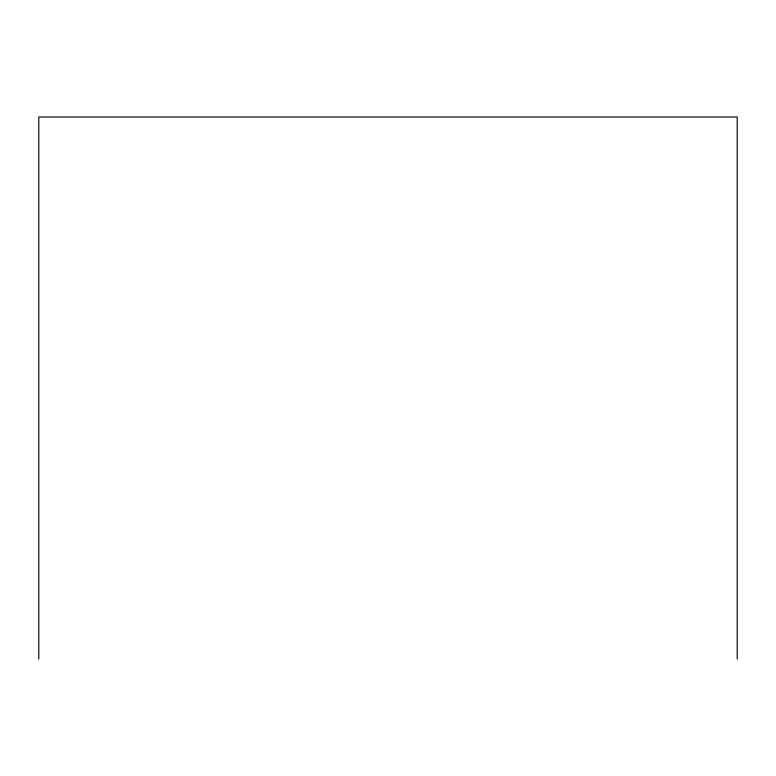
<?xml version="1.0" encoding="UTF-8"?>
<svg xmlns="http://www.w3.org/2000/svg" width="776" height="776" viewBox="0 0 776 776"><rect width="100%" height="100%" fill="white"/><g stroke="black" fill="none" stroke-linecap="round" stroke-linejoin="round"><path stroke-width="1.16" d="M737.2 659.008L737.2 116.992L38.8 116.992L38.8 659.008"/></g></svg>
